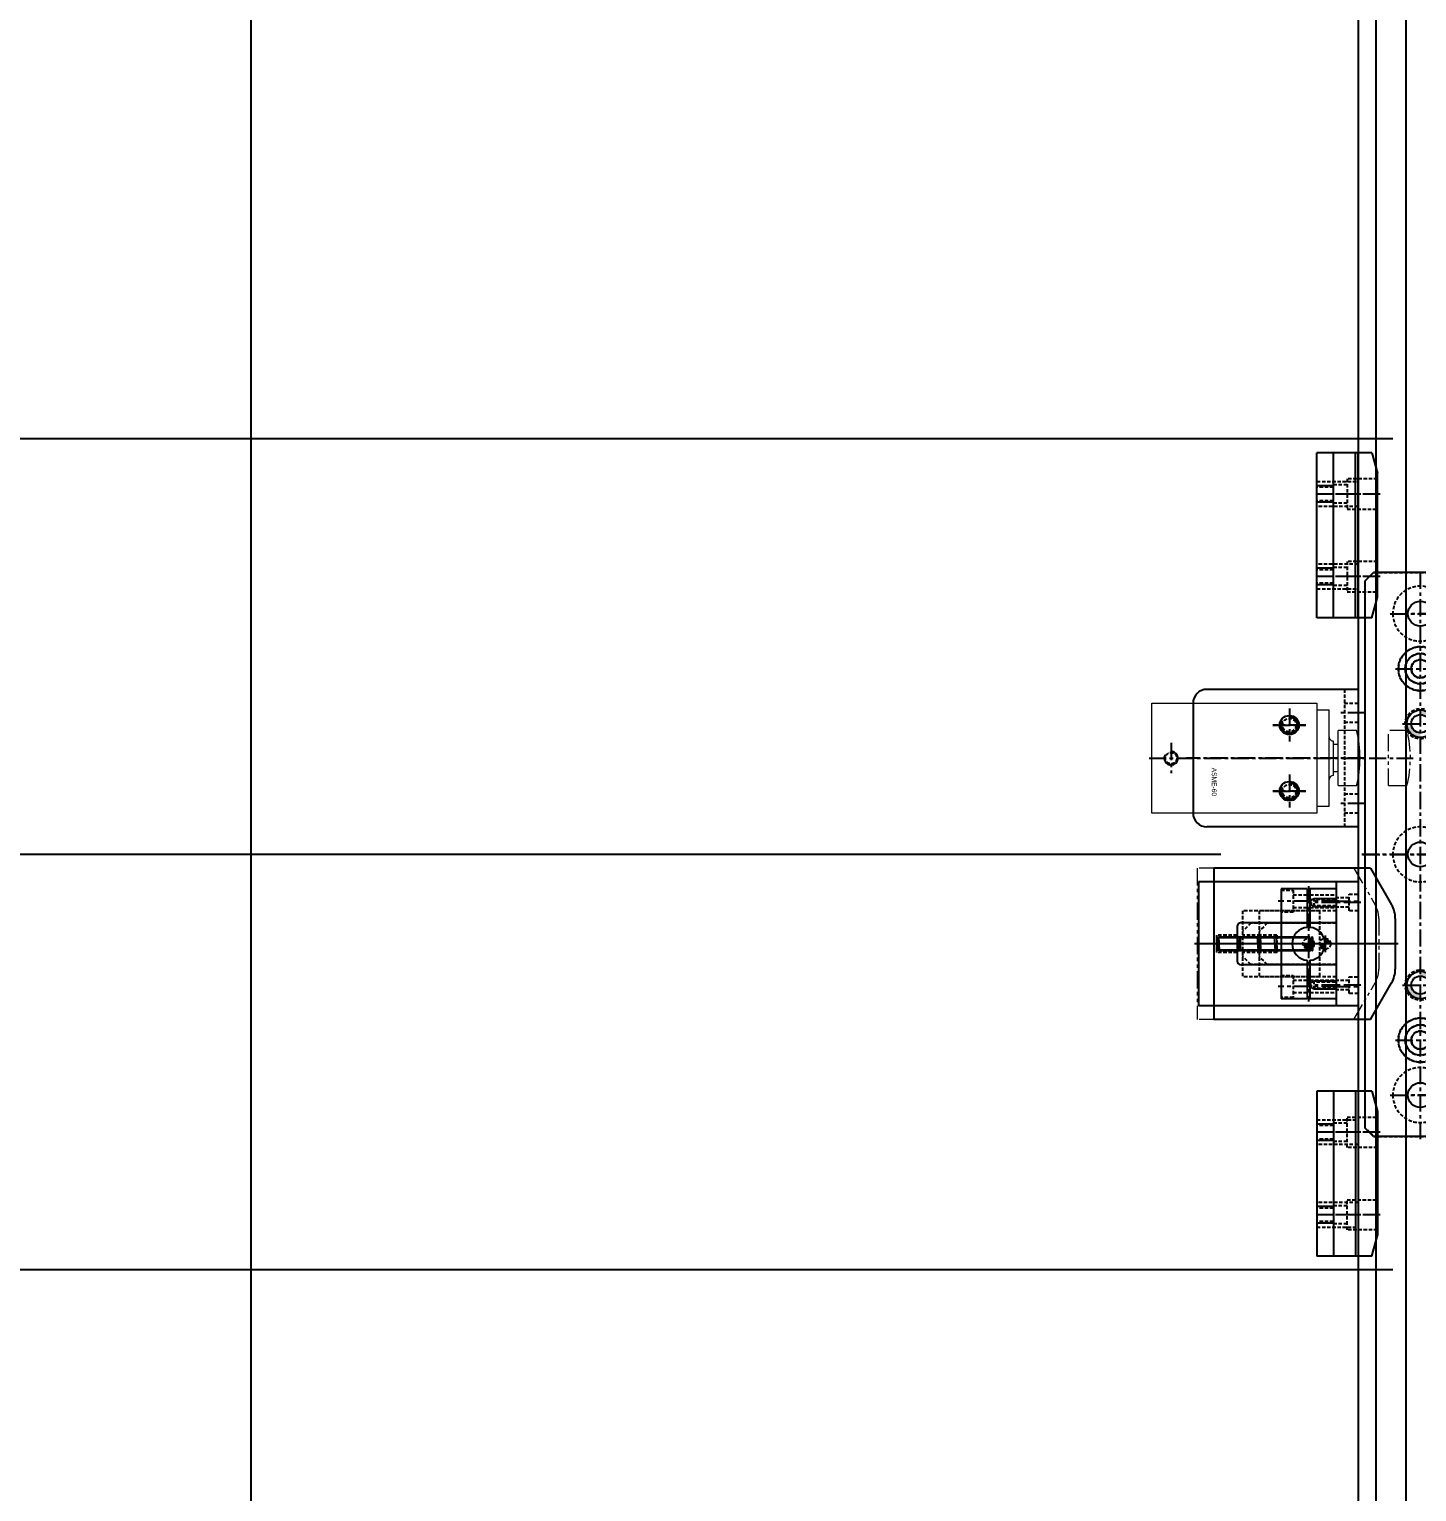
# Model space of a CAD drawing. Header units: inches. Extents: x 0 to 77285, y -118 to 40065.
# Drawn here: x 12474 to 12978, y 25614 to 26145 of the extents above; entities that cross this region are included whole.
import ezdxf

# ---------------------------------------------------------------- set-up
doc = ezdxf.new("R2010")
doc.units = ezdxf.units.IN
doc.header["$LTSCALE"] = 5
doc.header["$MEASUREMENT"] = 0
for name, pattern in [('CENTER', [2, 1.25, -0.25, 0.25, -0.25]), ('HIDDEN', [0.375, 0.25, -0.125]), ('PHANTOM', [2.5, 1.25, -0.25, 0.25, -0.25, 0.25, -0.25])]:
    doc.linetypes.add(name, pattern=pattern)
for name, color, linetype in [('11', 1, 'CENTER'), ('22', 2, 'HIDDEN'), ('44', 4, 'Continuous'), ('55', 5, 'Continuous'), ('66', 6, 'PHANTOM'), ('77', 40, 'HIDDEN'), ('99', 181, 'Continuous'), ('B', 123, 'Continuous'), ('G', 231, 'Continuous'), ('T', 3, 'Continuous')]:
    doc.layers.add(name, color=color, linetype=linetype)
doc.layers.add('33', color=3, linetype='PHANTOM', lineweight=9)
doc.layers.add('88', color=35, linetype='Continuous', lineweight=5)
doc.styles.add('SCI', font='')
doc.styles.get('SCI').set_extended_font_data('Gulim')
doc.dimstyles.new('SCH', dxfattribs={"dimtxt": 2.5, "dimasz": 2, "dimexe": 1.25, "dimexo": 0.625, "dimtad": 1, "dimdec": 8, "dimtxsty": 'SCI', "dimcen": 2.5, "dimclrd": 4, "dimclre": 4, "dimclrt": 7, "dimadec": 8, "dimazin": 2, "dimtfac": 1, "dimtdec": 8, "dimtmove": 0, "dimatfit": 3, "dimfxl": 1, "dimarcsym": 0})

# ---------------------------------------------------------------- blocks, each defined once
blk = doc.blocks.new('A$C43597747')
blk.add_line((-180, -207.5), (-2509.86, -207.5))
at = {"layer": 'B'}
blk.add_line((-180, -190.15), (-2509.86, -190.15), dxfattribs=at)
at = {"layer": 'G'}
blk.add_line((-180, -201), (-2509.86, -201), dxfattribs=at)
blk = doc.blocks.new('*D363')
at = {"color": 4, "lineweight": -2, "transparency": 16777216}
for p, q in [((12554.65, 23925.55), (12554.65, 27400.64)), ((13164.65, 26493.05), (13164.65, 27400.64)), ((13004.65, 27300.64), (12714.65, 27300.64))]:
    blk.add_line(p, q, dxfattribs=at)
at = {"color": 4, "transparency": 16777216}
for points in [[(12714.65, 27327.31), (12714.65, 27273.98), (12554.65, 27300.64)], [(13004.65, 27327.31), (13004.65, 27273.98), (13164.65, 27300.64)]]:
    blk.add_solid(points, dxfattribs=at)
at = {"layer": 'Defpoints', "color": 0, "transparency": 16777216}
for p in [(12554.65, 27300.64), (13164.65, 26443.05), (12554.65, 23875.55)]:
    blk.add_point(p, dxfattribs=at)
at = {"color": 7, "transparency": 16777216, "insert": (12859.65, 27453.44), "char_height": 200, "attachment_point": 5, "style": 'SCI'}
blk.add_mtext('610', dxfattribs=at)
blk = doc.blocks.new('*D366')
at = {"color": 4, "lineweight": -2, "transparency": 16777216}
for p, q in [((12554.65, 23925.55), (12554.65, 28076.14)), ((17979.65, 23925.05), (17979.65, 28076.14)), ((12714.65, 27976.14), (17819.65, 27976.14))]:
    blk.add_line(p, q, dxfattribs=at)
at = {"color": 4, "transparency": 16777216}
for points in [[(12714.65, 28002.81), (12714.65, 27949.48), (12554.65, 27976.14)], [(17819.65, 28002.81), (17819.65, 27949.48), (17979.65, 27976.14)]]:
    blk.add_solid(points, dxfattribs=at)
at = {"layer": 'Defpoints', "color": 0, "transparency": 16777216}
for p in [(17979.65, 27976.14), (12554.65, 23875.55), (17979.65, 23875.05)]:
    blk.add_point(p, dxfattribs=at)
at = {"color": 7, "transparency": 16777216, "insert": (15267.15, 28128.81), "char_height": 200, "attachment_point": 5, "style": 'SCI'}
blk.add_mtext('5425', dxfattribs=at)
blk = doc.blocks.new('*D367')
at = {"color": 4, "lineweight": -2, "transparency": 16777216}
for p, q in [((12554.65, 23925.55), (12554.65, 29140.68)), ((21064.65, 23433.05), (21064.65, 29140.68)), ((12714.65, 29040.68), (20904.65, 29040.68))]:
    blk.add_line(p, q, dxfattribs=at)
at = {"color": 4, "transparency": 16777216}
for points in [[(12714.65, 29067.34), (12714.65, 29014.01), (12554.65, 29040.68)], [(20904.65, 29067.34), (20904.65, 29014.01), (21064.65, 29040.68)]]:
    blk.add_solid(points, dxfattribs=at)
at = {"layer": 'Defpoints', "color": 0, "transparency": 16777216}
for p in [(21064.65, 29040.68), (12554.65, 23875.55), (21064.65, 23383.05)]:
    blk.add_point(p, dxfattribs=at)
at = {"color": 7, "transparency": 16777216, "insert": (16809.65, 29193.47), "char_height": 200, "attachment_point": 5, "style": 'SCI'}
blk.add_mtext('8510', dxfattribs=at)
blk = doc.blocks.new('*D374')
at = {"color": 4, "lineweight": -2, "transparency": 16777216}
for p, q in [((12554.65, 23925.55), (12554.65, 30215.88)), ((37924.65, 23433.05), (37924.65, 30215.88)), ((12714.65, 30115.88), (37764.65, 30115.88))]:
    blk.add_line(p, q, dxfattribs=at)
at = {"color": 4, "transparency": 16777216}
for points in [[(12714.65, 30142.54), (12714.65, 30089.21), (12554.65, 30115.88)], [(37764.65, 30142.54), (37764.65, 30089.21), (37924.65, 30115.88)]]:
    blk.add_solid(points, dxfattribs=at)
at = {"layer": 'Defpoints', "color": 0, "transparency": 16777216}
for p in [(37924.65, 30115.88), (12554.65, 23875.55), (37924.65, 23383.05)]:
    blk.add_point(p, dxfattribs=at)
at = {"color": 7, "transparency": 16777216, "insert": (25239.65, 30268.54), "char_height": 200, "attachment_point": 5, "style": 'SCI'}
blk.add_mtext('25370', dxfattribs=at)
blk = doc.blocks.new('*D381')
at = {"color": 4, "lineweight": -2, "transparency": 16777216}
for p, q in [((12901.33, 26433.05), (10205.36, 26433.05)), ((10305.36, 24033.05), (10305.36, 26273.05)), ((12894.65, 23873.05), (10205.36, 23873.05))]:
    blk.add_line(p, q, dxfattribs=at)
at = {"color": 4, "transparency": 16777216}
for points in [[(10278.69, 26273.05), (10332.03, 26273.05), (10305.36, 26433.05)], [(10278.69, 24033.05), (10332.03, 24033.05), (10305.36, 23873.05)]]:
    blk.add_solid(points, dxfattribs=at)
at = {"layer": 'Defpoints', "color": 0, "transparency": 16777216}
for p in [(10305.36, 26433.05), (12951.33, 26433.05), (12944.65, 23873.05)]:
    blk.add_point(p, dxfattribs=at)
at = {"color": 7, "transparency": 16777216, "insert": (10152.83, 25153.05), "char_height": 200, "attachment_point": 5, "rotation": 90, "style": 'SCI'}
blk.add_mtext('2560', dxfattribs=at)
blk = doc.blocks.new('*D383')
at = {"color": 4, "lineweight": -2, "transparency": 16777216}
for p, q in [((12907.15, 25845.55), (11199.34, 25845.55)), ((11299.34, 23865.55), (11299.34, 25685.55)), ((12494.65, 23705.55), (11199.34, 23705.55))]:
    blk.add_line(p, q, dxfattribs=at)
at = {"color": 4, "transparency": 16777216}
for points in [[(11272.67, 25685.55), (11326.01, 25685.55), (11299.34, 25845.55)], [(11272.67, 23865.55), (11326.01, 23865.55), (11299.34, 23705.55)]]:
    blk.add_solid(points, dxfattribs=at)
at = {"layer": 'Defpoints', "color": 0, "transparency": 16777216}
for p in [(11299.34, 25845.55), (12957.15, 25845.55, 0), (12544.65, 23705.55)]:
    blk.add_point(p, dxfattribs=at)
at = {"color": 7, "transparency": 16777216, "insert": (11146.55, 24775.55), "char_height": 200, "attachment_point": 5, "rotation": 90, "style": 'SCI'}
blk.add_mtext('2140', dxfattribs=at)
blk = doc.blocks.new('*D419')
at = {"color": 4, "lineweight": -2, "transparency": 16777216}
for p, q in [((12901.33, 26433.05), (8765.28, 26433.05)), ((8865.28, 26273.05), (8865.28, 15530.55)), ((12910.65, 15370.55), (8765.28, 15370.55))]:
    blk.add_line(p, q, dxfattribs=at)
at = {"color": 4, "transparency": 16777216}
for points in [[(8838.61, 26273.05), (8891.95, 26273.05), (8865.28, 26433.05)], [(8838.61, 15530.55), (8891.95, 15530.55), (8865.28, 15370.55)]]:
    blk.add_solid(points, dxfattribs=at)
at = {"layer": 'Defpoints', "color": 0, "transparency": 16777216}
for p in [(12951.33, 26433.05), (8865.28, 15370.55), (12960.65, 15370.55)]:
    blk.add_point(p, dxfattribs=at)
at = {"color": 7, "transparency": 16777216, "insert": (8700.23, 20901.8), "char_height": 200, "attachment_point": 5, "rotation": 90, "style": 'SCI'}
blk.add_mtext('11062,5', dxfattribs=at)
blk = doc.blocks.new('A$Cb1821bae')
for p, q in [((-99.5, 205, 0), (-102.5, 202, 0)), ((99.5, 205), (-99.5, 205, 0)), ((102.5, 202), (99.5, 205)), ((-102.5, 202, 0), (-102.5, -202, 0)), ((102.5, 202), (102.5, -202)), ((-99.5, -205, 0), (-102.5, -202, 0)), ((102.5, -202), (99.5, -205)), ((99.5, -205), (-99.5, -205, 0))]:
    blk.add_line(p, q)
for centre, radius in [((-87.5, 185), 10), ((-67.5, 185), 8), ((0, 185, 0), 10), ((67.5, 185), 8), ((87.5, 185), 10), ((-67.5, 185), 3.3), ((67.5, 185), 3.3), ((-97.5, 160, 0), 2.07), ((97.5, 160, 0), 2.07), ((-67.5, 136.5, 0), 1.62), ((67.5, 136.5), 1.62), ((-67.5, 117.5, 0), 14), ((-19.5, 129.5), 2.07), ((19.5, 129.5), 2.07), ((67.5, 117.5), 14), ((-86.5, 117.5, 0), 1.62), ((-48.5, 117.5, 0), 1.62), ((48.5, 117.5), 1.62), ((86.5, 117.5), 1.62), ((-19.5, 105.5), 2.07), ((19.5, 105.5), 2.07), ((-67.5, 98.5, 0), 1.62), ((67.5, 98.5), 1.62), ((-97.5, 50, 0), 2.07), ((97.5, 50, 0), 2.07), ((-30, 30), 3.32), ((30, 30), 3.32), ((0, 0), 25), ((-30, -30), 3.32), ((30, -30), 3.32), ((-97.5, -50, 0), 2.07), ((97.5, -50, 0), 2.07), ((-67.5, -98.5, 0), 1.62), ((67.5, -98.5), 1.62), ((-67.5, -117.5, 0), 14), ((-19.5, -105.5), 2.07), ((19.5, -105.5), 2.07), ((67.5, -117.5), 14), ((-86.5, -117.5, 0), 1.62), ((-48.5, -117.5, 0), 1.62), ((48.5, -117.5), 1.62), ((86.5, -117.5), 1.62), ((-19.5, -129.5), 2.07), ((19.5, -129.5), 2.07), ((-67.5, -136.5, 0), 1.62), ((67.5, -136.5), 1.62), ((-97.5, -160, 0), 2.07), ((97.5, -160, 0), 2.07), ((-87.5, -185, 0), 10), ((0, -185), 10), ((87.5, -185, 0), 10), ((-67.5, -185), 8), ((67.5, -185), 8), ((-67.5, -185), 3.3), ((67.5, -185), 3.3)]:
    blk.add_circle(centre, radius)
at = {"layer": '11'}
for p, q in [((0, 206), (0, -206)), ((-87.5, 196), (-87.5, 174)), ((-67.5, 194), (-67.5, 176)), ((67.5, 194), (67.5, 176)), ((87.5, 196), (87.5, 174)), ((103.5, 185), (-103.5, 185, 0)), ((-101, 160, 0), (-94, 160, 0)), ((-97.5, 163.5, 0), (-97.5, 156.5, 0)), ((101, 160, 0), (94, 160, 0)), ((97.5, 163.5, 0), (97.5, 156.5, 0)), ((-67.5, 95.5, 0), (-67.5, 139.5, 0)), ((67.5, 95.5), (67.5, 139.5)), ((-19.5, 133), (-19.5, 126)), ((19.5, 133), (19.5, 126)), ((-23, 129.5), (-16, 129.5)), ((16, 129.5), (23, 129.5)), ((-45.5, 117.5, 0), (-89.5, 117.5, 0)), ((89.5, 117.5, 0), (45.5, 117.5, 0)), ((-19.5, 109), (-19.5, 102)), ((19.5, 109), (19.5, 102)), ((-23, 105.5), (-16, 105.5)), ((16, 105.5), (23, 105.5)), ((-97.5, 53.5, 0), (-97.5, 46.5, 0)), ((97.5, 53.5, 0), (97.5, 46.5, 0)), ((-101, 50, 0), (-94, 50, 0)), ((101, 50, 0), (94, 50, 0)), ((-30, 35), (-30, 25)), ((30, 35), (30, 25)), ((-25, 30), (-35, 30)), ((35, 30), (25, 30)), ((118.5, 0), (-108.5, 0, 0)), ((-30, -25), (-30, -35)), ((30, -25), (30, -35)), ((-25, -30), (-35, -30)), ((35, -30), (25, -30)), ((-97.5, -46.5, 0), (-97.5, -53.5, 0)), ((97.5, -46.5, 0), (97.5, -53.5, 0)), ((-101, -50, 0), (-94, -50, 0)), ((101, -50, 0), (94, -50, 0)), ((-67.5, -139.5, 0), (-67.5, -95.5, 0)), ((67.5, -139.5), (67.5, -95.5)), ((-23, -105.5), (-16, -105.5)), ((-19.5, -109), (-19.5, -102)), ((16, -105.5), (23, -105.5)), ((19.5, -109), (19.5, -102)), ((-45.5, -117.5, 0), (-89.5, -117.5, 0)), ((89.5, -117.5, 0), (45.5, -117.5, 0)), ((-19.5, -133), (-19.5, -126)), ((19.5, -133), (19.5, -126)), ((-23, -129.5), (-16, -129.5)), ((16, -129.5), (23, -129.5)), ((-97.5, -156.5, 0), (-97.5, -163.5, 0)), ((97.5, -156.5, 0), (97.5, -163.5, 0)), ((-101, -160, 0), (-94, -160, 0)), ((101, -160, 0), (94, -160, 0)), ((-87.5, -174, 0), (-87.5, -196, 0)), ((87.5, -174, 0), (87.5, -196, 0)), ((-67.5, -194), (-67.5, -176)), ((67.5, -194), (67.5, -176)), ((103.5, -185), (-103.5, -185, 0))]:
    blk.add_line(p, q, dxfattribs=at)
for centre in [(-67.5, 117.5, 0), (67.5, 117.5), (-67.5, -117.5, 0), (67.5, -117.5)]:
    blk.add_circle(centre, 19, dxfattribs=at)
at = {"layer": '22'}
for centre in [(-67.5, 185), (67.5, 185), (-67.5, -185), (67.5, -185)]:
    blk.add_circle(centre, 5.5, dxfattribs=at)
at = {"layer": 'T'}
for centre, radius, start, end in [((-97.5, 160, 0), 2.5, 255, 165), ((97.5, 160, 0), 2.5, 15, 285), ((-67.5, 136.5, 0), 2, 15, 285), ((67.5, 136.5), 2, 15, 285), ((-19.5, 129.5), 2.5, 255, 165), ((19.5, 129.5), 2.5, 255, 165), ((-86.5, 117.5, 0), 2, 15, 285), ((-48.5, 117.5, 0), 2, 15, 285), ((48.5, 117.5), 2, 15, 285), ((86.5, 117.5), 2, 15, 285), ((-19.5, 105.5), 2.5, 255, 165), ((19.5, 105.5), 2.5, 255, 165), ((-67.5, 98.5, 0), 2, 15, 285), ((67.5, 98.5), 2, 15, 285), ((-97.5, 50, 0), 2.5, 255, 165), ((97.5, 50, 0), 2.5, 15, 285), ((-30, 30), 4, 15, 285), ((30, 30), 4, 15, 285), ((-30, -30), 4, 15, 285), ((30, -30), 4, 15, 285), ((-97.5, -50, 0), 2.5, 255, 165), ((97.5, -50, 0), 2.5, 15, 285), ((-67.5, -98.5, 0), 2, 15, 285), ((67.5, -98.5), 2, 15, 285), ((-19.5, -105.5), 2.5, 195, 105), ((19.5, -105.5), 2.5, 195, 105), ((-86.5, -117.5, 0), 2, 15, 285), ((-48.5, -117.5, 0), 2, 15, 285), ((48.5, -117.5), 2, 15, 285), ((86.5, -117.5), 2, 15, 285), ((-19.5, -129.5), 2.5, 195, 105), ((19.5, -129.5), 2.5, 195, 105), ((-67.5, -136.5, 0), 2, 15, 285), ((67.5, -136.5), 2, 15, 285), ((-97.5, -160, 0), 2.5, 255, 165), ((97.5, -160, 0), 2.5, 15, 285)]:
    blk.add_arc(centre, radius, start, end, dxfattribs=at)
blk = doc.blocks.new('A$Cf0c873a2')
h = blk.add_hatch(color=256)
h.dxf.hatch_style = 1
h.paths.add_polyline_path([(-47.5, -3.3), (-47.5, -4.94, 0.41095), (-42.5, 0), (-44.2, 0, -0.414214)])
h.paths.add_polyline_path([(-52.5, 0.06, 0.002789), (-52.5, 0), (-50.8, 0, -0.414214), (-47.5, 3.3), (-47.5, 5.06, 0.414214)])
h = blk.add_hatch(color=256)
h.dxf.hatch_style = 1
h.paths.add_polyline_path([(47.5, -3.3), (47.5, -4.94, 0.41095), (52.5, 0), (50.8, 0, -0.414214)])
h.paths.add_polyline_path([(42.5, 0.06, 0.002789), (42.5, 0), (44.2, 0, -0.414214), (47.5, 3.3), (47.5, 5.06, 0.414214)])
for p, q in [((-99.5, 20), (-102.5, 17)), ((-102.5, 17), (-102.5, -17)), ((99.5, 20), (-99.5, 20)), ((102.5, 17), (99.5, 20)), ((102.5, 17), (102.5, -17)), ((-99.5, -20), (-102.5, -17)), ((99.5, -20), (-99.5, -20)), ((102.5, -17), (99.5, -20))]:
    blk.add_line(p, q)
for centre, radius in [((-67.5, 0), 5.5), ((67.5, 0), 5.5), ((-87.5, 0, 0), 4.5), ((-67.5, 0), 3.3), ((-47.5, 0.06), 5), ((-47.5, 0), 3.3), ((0, 0), 4.5), ((47.5, 0.06), 5), ((47.5, 0), 3.3), ((67.5, 0), 3.3), ((87.5, 0, 0), 4.5)]:
    blk.add_circle(centre, radius)
at = {"layer": '11'}
for p, q in [((0, 25, 0), (0, -22.61, 0)), ((-87.5, 5.5, 0), (-87.5, -5.5, 0)), ((-67.5, -9), (-67.5, 9)), ((-47.5, -6.5), (-47.5, 6.5)), ((47.5, -6.5), (47.5, 6.5)), ((67.5, -9), (67.5, 9)), ((87.5, 5.5, 0), (87.5, -5.5, 0)), ((103.5, 0), (-103.5, 0))]:
    blk.add_line(p, q, dxfattribs=at)
at = {"layer": '22'}
for centre, radius in [((-67.5, 0), 8), ((-47.5, 0), 5.5), ((47.5, 0), 5.5), ((67.5, 0), 8)]:
    blk.add_circle(centre, radius, dxfattribs=at)
blk = doc.blocks.new('A$C98ccf4fa')
at = {"xscale": -1.000000000000001, "rotation": 180}
blk.add_blockref('A$Cf0c873a2', (0, 185), dxfattribs=at)
at = {"layer": '22'}
blk.add_blockref('A$Cb1821bae', (0, 0), dxfattribs=at)
blk = doc.blocks.new('*D534')
at = {"color": 4, "lineweight": -2, "transparency": 16777216}
for p, q in [((12043.12, 26156.55), (12043.12, 26316.55)), ((12969.65, 25996.55), (11943.12, 25996.55)), ((12043.12, 25996.55), (12043.12, 25694.55)), ((12969.65, 25694.55), (11943.12, 25694.55)), ((12043.12, 25534.55), (12043.12, 24837))]:
    blk.add_line(p, q, dxfattribs=at)
at = {"color": 4, "transparency": 16777216}
for points in [[(12016.46, 26156.55), (12069.79, 26156.55), (12043.12, 25996.55)], [(12016.46, 25534.55), (12069.79, 25534.55), (12043.12, 25694.55)]]:
    blk.add_solid(points, dxfattribs=at)
at = {"layer": 'Defpoints', "color": 0, "transparency": 16777216}
for p in [(13019.65, 25996.55, 0), (12043.12, 25694.55), (13019.65, 25694.55, 0)]:
    blk.add_point(p, dxfattribs=at)
at = {"color": 7, "transparency": 16777216, "insert": (11890.59, 25105.78), "char_height": 200, "attachment_point": 5, "rotation": 90, "style": 'SCI'}
blk.add_mtext('302', dxfattribs=at)
blk = doc.blocks.new('A$Cb292c5f4')
for p, q in [((-75.7, -22), (-75.7, 18)), ((-75.7, 18), (-15.7, 18)), ((-15.7, 18), (-15.7, -22)), ((-15.7, 15.5), (-11.2, 15.5)), ((-11.2, -19.5), (-11.2, 15.5)), ((-8, -12), (-8, 8)), ((-1.27, 8), (-8, 8)), ((-9.7, -8.3), (-9.7, 4.2)), ((-8, 3), (-9.7, 3)), ((-8, -7), (-9.7, -7)), ((-8, -12), (-1.27, -12)), ((-15.7, -19.5), (-11.2, -19.5)), ((-15.7, -22), (-75.7, -22))]:
    blk.add_line(p, q)
for centre, radius, start, end in [((-9.7, 5.7), 1.5, 180, 270), ((-40, -2), 40, 345.5225, 14.4775), ((-9.7, -9.8), 1.5, 90, 180)]:
    blk.add_arc(centre, radius, start, end)
at = {"layer": '11'}
for p, q in [((-25.7, 16), (-25.7, 4)), ((-31.7, 10), (-19.7, 10)), ((-68.7, 3.5), (-68.7, -7.5)), ((-76.7, -2), (19.3, -2)), ((-25.7, -8), (-25.7, -20)), ((-31.7, -14), (-19.7, -14))]:
    blk.add_line(p, q, dxfattribs=at)
at = {"layer": '22'}
for centre, radius in [((-25.7, 10), 2.46), ((-68.7, -2), 2.07), ((-25.7, -14), 2.46)]:
    blk.add_circle(centre, radius, dxfattribs=at)
at = {"layer": '33'}
for p, q in [((10.3, -12), (10.3, 8)), ((17.03, 8), (10.3, 8)), ((10.3, -12), (17.03, -12))]:
    blk.add_line(p, q, dxfattribs=at)
blk.add_arc((-21.7, -2), 40, 345.5225, 14.4775, dxfattribs=at)
at = {"layer": 'T'}
for centre, radius in [((-25.7, 10), 3), ((-68.7, -2), 2.5), ((-25.7, -14), 3)]:
    blk.add_arc(centre, radius, 150, 80, dxfattribs=at)
at = {"layer": '44', "linetype": 'Continuous', "lineweight": 0, "insert": (-52.12, -15.82), "char_height": 1.75, "attachment_point": 3, "rotation": 270, "style": 'SCI'}
blk.add_mtext('ASME-60', dxfattribs=at)
blk = doc.blocks.new('A$C7af0bbd1')
for p, q in [((-25, 0), (-25, -55)), ((-25, 0), (25, 0)), ((25, 0), (25, -55)), ((-20, -60), (20, -60))]:
    blk.add_line(p, q)
for centre in [(-12, -25), (12, -25)]:
    blk.add_circle(centre, 3.5)
for centre, start, end in [((-20, -55), 180, 270), ((20, -55), 270, 0)]:
    blk.add_arc(centre, 5, start, end)
at = {"layer": '11'}
for p, q in [((-16.5, 2.5), (-16.5, -7.5)), ((0, 2.5), (0, -62.5)), ((16.5, 2.5), (16.5, -7.5)), ((-12, -19), (-12, -31)), ((12, -19), (12, -31)), ((-18, -25), (-6, -25)), ((6, -25), (18, -25))]:
    blk.add_line(p, q, dxfattribs=at)
at = {"layer": '22'}
for p, q in [((-20, -5), (-20, 0)), ((-13, 0), (-13, -5)), ((13, -5), (13, 0)), ((20, 0), (20, -5)), ((-25, -5), (25, -5))]:
    blk.add_line(p, q, dxfattribs=at)
blk = doc.blocks.new('A$C17853e82')
blk.add_blockref('A$C7af0bbd1', (0, 0))
at = {"layer": '88', "rotation": 90}
blk.add_blockref('A$Cb292c5f4', (-2, 0.7), dxfattribs=at)
blk = doc.blocks.new('A$Cd2531419')
for p, q in [((-22.5, 0), (-22.5, -8)), ((-22.5, 0), (22.5, 0)), ((22.5, 0), (22.5, -8)), ((-22.5, -8), (22.5, -8))]:
    blk.add_line(p, q)
at = {"layer": '11'}
for p, q in [((-15.5, -9), (-15.5, 1)), ((-15, 1), (-15, -9)), ((15, 1), (15, -9)), ((15.5, -9), (15.5, 1))]:
    blk.add_line(p, q, dxfattribs=at)
at = {"layer": '22'}
for p, q in [((-18, -3.3), (-18, 0)), ((-12, 0), (-12, -3.3)), ((12, -3.3), (12, 0)), ((18, 0), (18, -3.3)), ((-12, -3.3), (-18, -3.3)), ((-16.7, -3.3), (-16.7, -8)), ((-13.3, -3.3), (-13.3, -8)), ((18, -3.3), (12, -3.3)), ((13.3, -3.3), (13.3, -8)), ((16.7, -3.3), (16.7, -8))]:
    blk.add_line(p, q, dxfattribs=at)
blk = doc.blocks.new('A$C2c0f4723')
for p, q in [((-7.5, 0), (7.35, 0)), ((7.35, 0), (7.35, -34.5)), ((22.65, 0), (37.5, 0)), ((22.65, 0), (22.65, -34.5)), ((-7.5, 0), (-7.5, -50)), ((37.5, 0), (37.5, -50)), ((8.85, -36), (21.15, -36)), ((-7.5, -50), (37.5, -50))]:
    blk.add_line(p, q)
for centre, start, end in [((8.85, -34.5), 180, 270), ((21.15, -34.5), 270, 0)]:
    blk.add_arc(centre, 1.5, start, end)
at = {"layer": '11'}
for p, q in [((0, 1), (0, -10.71)), ((15, 1), (15, -51)), ((30, 1), (30, -10.71))]:
    blk.add_line(p, q, dxfattribs=at)
at = {"layer": '22'}
for p, q in [((-1.23, -9), (-1.23, 0)), ((1.23, 0), (1.23, -9)), ((28.77, -9), (28.77, 0)), ((31.23, 0), (31.23, -9)), ((1.5, -8), (-1.5, -8)), ((0, -9.71), (-1.23, -9)), ((1.23, -9), (-1.23, -9)), ((1.23, -9), (0, -9.71)), ((31.5, -8), (28.5, -8)), ((30, -9.71), (28.77, -9)), ((31.23, -9), (28.77, -9)), ((31.23, -9), (30, -9.71)), ((11.9, -36), (11.9, -43.5)), ((18.1, -36), (18.1, -43.5)), ((11.9, -43.5), (18.1, -43.5))]:
    blk.add_line(p, q, dxfattribs=at)
at = {"layer": 'T'}
for p, q in [((-1.5, -8), (-1.5, 0)), ((1.5, 0), (1.5, -8)), ((28.5, -8), (28.5, 0)), ((31.5, 0), (31.5, -8)), ((-1.23, -8.47), (-1.5, -8)), ((1.5, -8), (1.23, -8.47)), ((28.77, -8.47), (28.5, -8)), ((31.5, -8), (31.23, -8.47))]:
    blk.add_line(p, q, dxfattribs=at)
blk = doc.blocks.new('A$Cce047270')
for p, q in [((-4.5, 0), (-4.5, -9.5)), ((-4.5, 0), (35.5, 0)), ((35.5, 0), (35.5, -9.5)), ((-4.5, -9.5), (9.52, -9.5)), ((-4.5, -10.5), (-4.5, -20)), ((-4.5, -10.5), (9.52, -10.5)), ((21.48, -9.5), (35.5, -9.5)), ((21.48, -10.5), (35.5, -10.5)), ((35.5, -10.5), (35.5, -20)), ((-4.5, -20), (35.5, -20))]:
    blk.add_line(p, q)
for start, end in [(4.7802, 175.2198), (184.7802, 355.2198)]:
    blk.add_arc((15.5, -10), 6, start, end)
at = {"layer": '11'}
for p, q in [((0, 1), (0, -21)), ((15.5, 2), (15.5, -22)), ((31, 1), (31, -21)), ((-5.5, -10), (36.5, -10))]:
    blk.add_line(p, q, dxfattribs=at)
at = {"layer": '22'}
for p, q in [((-2.25, -9.5), (-2.25, 0)), ((2.25, -9.5), (2.25, 0)), ((28.75, -9.5), (28.75, 0)), ((33.25, -9.5), (33.25, 0)), ((-2.25, -15.6), (-2.25, -10.5)), ((2.25, -15.6), (2.25, -10.5)), ((28.75, -15.6), (28.75, -10.5)), ((33.25, -15.6), (33.25, -10.5)), ((-4, -20), (-4, -15.6)), ((-4, -15.6), (4, -15.6)), ((4, -15.6), (4, -20)), ((27, -20), (27, -15.6)), ((27, -15.6), (35, -15.6)), ((35, -15.6), (35, -20))]:
    blk.add_line(p, q, dxfattribs=at)
blk = doc.blocks.new('A$C8439d7d4')
at = {"layer": '22'}
h = blk.add_hatch(color=256, dxfattribs=at)
h.dxf.hatch_style = 1
h.paths.add_polyline_path([(0, -2, 0.414214), (-2, -4), (0, -4)])
h.paths.add_polyline_path([(2, -4), (0, -4), (0, -6, 0.414214)])
for p, q in [((-9.23, 21.5), (9.23, 21.5)), ((-27.5, 12.5), (-14.23, 20.16)), ((27.5, 12.5), (14.23, 20.16)), ((-27.5, 12.5), (-27.5, -44.5)), ((27.5, 12.5), (27.5, -44.5)), ((-27.5, -44.5), (27.5, -44.5))]:
    blk.add_line(p, q)
for centre, start, end in [((-9.23, 11.5), 90, 120), ((9.23, 11.5), 60, 90)]:
    blk.add_arc(centre, 10, start, end)
at = {"layer": '11'}
for p, q in [((0, 22.5), (0, -45.5)), ((-3, -4), (3, -4))]:
    blk.add_line(p, q, dxfattribs=at)
at = {"layer": '22'}
for p, q in [((-7.5, 0), (-7.5, -25)), ((7.5, 0), (7.5, -25)), ((-7.5, -25), (-4.5, -28)), ((-3.1, -21.5), (3.1, -21.5)), ((-3.1, -21.5), (-3.1, -28)), ((3.1, -21.5), (3.1, -28)), ((7.5, -25), (4.5, -28))]:
    blk.add_line(p, q, dxfattribs=at)
blk.add_circle((0, -4), 2, dxfattribs=at)
at = {"layer": '77'}
for p, q in [((-12, 0), (12, 0)), ((-12, 0), (-12, -28)), ((12, 0), (12, -28)), ((-12, -28), (12, -28))]:
    blk.add_line(p, q, dxfattribs=at)
blk = doc.blocks.new('A$C36da0cf6')
for p, q in [((2.5, 34.3), (-2.5, 33.95)), ((-2.5, 0.7), (-2.5, 33.95)), ((2.32, 35), (-2.32, 35)), ((-2.32, 34.65), (2.32, 34.65)), ((-2.15, 33.97), (-2.15, 0.72)), ((2.15, 1.03), (2.15, 34.28)), ((2.5, 34.3), (2.5, 1.05)), ((2.5, 8.1), (-2.5, 7.75)), ((2.32, 8.8), (-2.32, 8.8)), ((-2.32, 8.45), (2.32, 8.45)), ((-2.5, 0.7), (2.5, 1.05)), ((2.32, 0.35), (-2.32, 0.35)), ((-2.32, 0), (2.32, 0))]:
    blk.add_line(p, q)
for centre, start, end in [((-2.32, 34.82), 90, 179.9999), ((-2.32, 34.82), 179.9999, 270), ((-2.32, 34.82), 0.0001, 90), ((-2.32, 34.82), 270, 0.0001), ((2.32, 34.82), 90, 179.9999), ((2.32, 34.82), 179.9999, 270), ((2.32, 34.82), 270, 0.0001), ((2.32, 34.82), 0.0001, 90), ((-2.32, 8.62), 90, 179.9999), ((-2.32, 8.62), 179.9999, 270), ((-2.32, 8.62), 0.0001, 90), ((-2.32, 8.62), 270, 0.0001), ((2.32, 8.62), 90, 179.9999), ((2.32, 8.62), 179.9999, 270), ((2.32, 8.62), 270, 0.0001), ((2.32, 8.62), 0.0001, 90), ((-2.32, 0.17), 90, 180.0001), ((-2.32, 0.17), 180.0001, 270), ((-2.32, 0.17), 359.9999, 90), ((-2.32, 0.17), 270, 359.9999), ((2.32, 0.17), 90, 180.0001), ((2.32, 0.17), 180.0001, 270), ((2.32, 0.17), 270, 359.9999), ((2.32, 0.17), 359.9999, 90)]:
    blk.add_arc(centre, 0.175, start, end)
at = {"layer": '11'}
blk.add_line((0, 35.37), (0, -0.71), dxfattribs=at)
at = {"layer": '33'}
for p, q in [((2.5, 21.3), (-2.5, 20.95)), ((2.32, 22), (-2.32, 22)), ((-2.32, 21.65), (2.32, 21.65))]:
    blk.add_line(p, q, dxfattribs=at)
for centre, start, end in [((-2.32, 21.82), 90, 179.9999), ((-2.32, 21.82), 179.9999, 270), ((-2.32, 21.82), 0.0001, 90), ((-2.32, 21.82), 270, 0.0001), ((2.32, 21.82), 90, 179.9999), ((2.32, 21.82), 179.9999, 270), ((2.32, 21.82), 270, 0.0001), ((2.32, 21.82), 0.0001, 90)]:
    blk.add_arc(centre, 0.175, start, end, dxfattribs=at)
at = {"layer": '66'}
for p, q in [((2.32, 16), (-2.32, 16)), ((2.5, 15.3), (-2.5, 14.95)), ((-2.32, 15.65), (2.32, 15.65))]:
    blk.add_line(p, q, dxfattribs=at)
for centre, start, end in [((-2.32, 15.82), 90, 179.9999), ((-2.32, 15.82), 0.0001, 90), ((2.32, 15.82), 90, 179.9999), ((2.32, 15.82), 0.0001, 90), ((-2.32, 15.82), 179.9999, 270), ((-2.32, 15.82), 270, 0.0001), ((2.32, 15.82), 179.9999, 270), ((2.32, 15.82), 270, 0.0001)]:
    blk.add_arc(centre, 0.175, start, end, dxfattribs=at)
blk = doc.blocks.new('A$C33476af3')
for name, p in [('A$Cd2531419', (0, 0)), ('A$C2c0f4723', (-15, -8))]:
    blk.add_blockref(name, p)
at = {"layer": '33'}
blk.add_blockref('A$C8439d7d4', (0, -14), dxfattribs=at)
at = {"layer": '55'}
blk.add_blockref('A$Cce047270', (-15.5, -8), dxfattribs=at)
at = {"layer": '99'}
blk.add_blockref('A$C36da0cf6', (0, -51.5), dxfattribs=at)
at = {"layer": 'G'}
blk.add_blockref('A$C8439d7d4', (0, -8), dxfattribs=at)
blk = doc.blocks.new('A$C1a85e47a')
for p, q in [((-30, 0), (-30, -15)), ((-30, 0), (30, 0)), ((30, 0), (30, -15)), ((-30, -1), (30, -1)), ((-30, -15), (30, -15))]:
    blk.add_line(p, q)
at = {"layer": '11'}
for p, q in [((-15, 1), (-15, -16)), ((15, 1), (15, -16))]:
    blk.add_line(p, q, dxfattribs=at)
at = {"layer": '22'}
for p, q in [((-30, -9), (30, -9)), ((-17.46, -9), (-17.46, -15)), ((-12.54, -9), (-12.54, -15)), ((12.54, -9), (12.54, -15)), ((17.46, -9), (17.46, -15))]:
    blk.add_line(p, q, dxfattribs=at)
at = {"layer": '77'}
for p, q in [((-19.5, -15), (-19.5, 0)), ((-10.5, 0), (-10.5, -15)), ((10.5, 0), (10.5, -15)), ((19.5, -15), (19.5, 0))]:
    blk.add_line(p, q, dxfattribs=at)
at = {"layer": 'T'}
for p, q in [((-18, -9), (-18, -15)), ((-12, -9), (-12, -15)), ((12, -9), (12, -15)), ((18, -9), (18, -15))]:
    blk.add_line(p, q, dxfattribs=at)
blk = doc.blocks.new('A$C775bb84f')
for p, q in [((-15, 14), (-7.54, 16)), ((-7.54, 16), (37.54, 16)), ((45, 14), (37.54, 16)), ((-15, 14), (-15, 0)), ((45, 14), (45, 0)), ((-15, 0), (45, 0))]:
    blk.add_line(p, q)
at = {"layer": '11'}
for p, q in [((0, 17), (0, -1)), ((30, 17), (30, -1))]:
    blk.add_line(p, q, dxfattribs=at)
at = {"layer": '22'}
for p, q in [((-5.5, 5), (-5.5, 16)), ((5.5, 16), (5.5, 5)), ((24.5, 5), (24.5, 16)), ((35.5, 16), (35.5, 5)), ((5.5, 5), (-5.5, 5)), ((-3.3, 5), (-3.3, 0)), ((3.3, 5), (3.3, 0)), ((35.5, 5), (24.5, 5)), ((26.7, 5), (26.7, 0)), ((33.3, 5), (33.3, 0))]:
    blk.add_line(p, q, dxfattribs=at)
blk = doc.blocks.new('A$C3b600a0d')
blk.add_blockref('A$C1a85e47a', (0, 0))
at = {"layer": 'G'}
blk.add_blockref('A$C775bb84f', (-15, -9), dxfattribs=at)
blk = doc.blocks.new('A$Cf5603731')
at = {"xscale": -1, "rotation": 270}
blk.add_blockref('A$C3b600a0d', (0, 116), dxfattribs=at)
at = {"rotation": 270}
for name, p in [('A$C17853e82', (0, 35)), ('A$C33476af3', (0, -32.5)), ('A$C3b600a0d', (0, -116))]:
    blk.add_blockref(name, p, dxfattribs=at)

msp = doc.modelspace()

# ---------------------------------------------------------------- block references
at = {"rotation": 270}
msp.add_blockref('A$C43597747', (13164.6497809, 23863.0504763), dxfattribs=at)
at = {"xscale": -1, "rotation": 90}
msp.add_blockref('A$C98ccf4fa', (13164.6497809, 25845.5504763, 0), dxfattribs=at)
msp.add_blockref('A$Cf5603731', (12957.03502175, 25845.5504763))

# ---------------------------------------------------------------- dimensions: what is measured, and where the dimension line sits
for base, p1, p2, picture, middle in [((37924.649780898, 30115.8761734788), (12554.649780898, 23875.5504762968), (37924.649780898, 23383.0504762948), '*D374', (25239.649780898, 30268.5392893244)), ((21064.649780898, 29040.6754827387), (12554.649780898, 23875.5504762968), (21064.649780898, 23383.0504762948), '*D367', (16809.649780898, 29193.4717543765)), ((17979.649780898, 27976.1433020648), (12554.649780898, 23875.5504762968), (17979.649780898, 23875.0504762948), '*D366', (15267.149780898, 28128.8064179103)), ((12554.649780898, 27300.6429068455), (13164.649780898, 26443.0504762968), (12554.649780898, 23875.5504762968), '*D363', (12859.649780898, 27453.4391784833))]:
    dim = msp.add_linear_dim(base=base, p1=p1, p2=p2, dimstyle='SCH', override={"dimscale": 80})
    dim.commit()
    dim.dimension.update_dxf_attribs({"geometry": picture, "text_midpoint": middle})
for base, p1, p2, picture, middle in [((8865.2812807637, 15370.550476295), (12951.3292728223, 26433.0504762968), (12960.649780898, 15370.550476295), '*D419', (8700.2346762364, 20901.8004762959)), ((10305.3608523181, 26433.0504762969), (12944.649780898, 23873.0504762968), (12951.3292728223, 26433.0504762968), '*D381', (10152.8308922648, 25153.0504762968)), ((12043.1217999865, 25694.5504762969), (13019.649780898, 25996.5504762968, -0.0000000034), (13019.649780898, 25694.5504762968, -0.0000000034), '*D534', (11890.5918399332, 25105.7755095858)), ((11299.3415557895, 25845.5504762968), (12544.649780898, 23705.5504762968), (12957.149780898, 25845.5504762968, 0.0000000034), '*D383', (11146.5452841517, 24775.5504762968))]:
    dim = msp.add_linear_dim(base=base, p1=p1, p2=p2, angle=90, dimstyle='SCH', override={"dimscale": 80})
    dim.commit()
    dim.dimension.update_dxf_attribs({"geometry": picture, "text_midpoint": middle})

doc.saveas('drawing.dxf')
